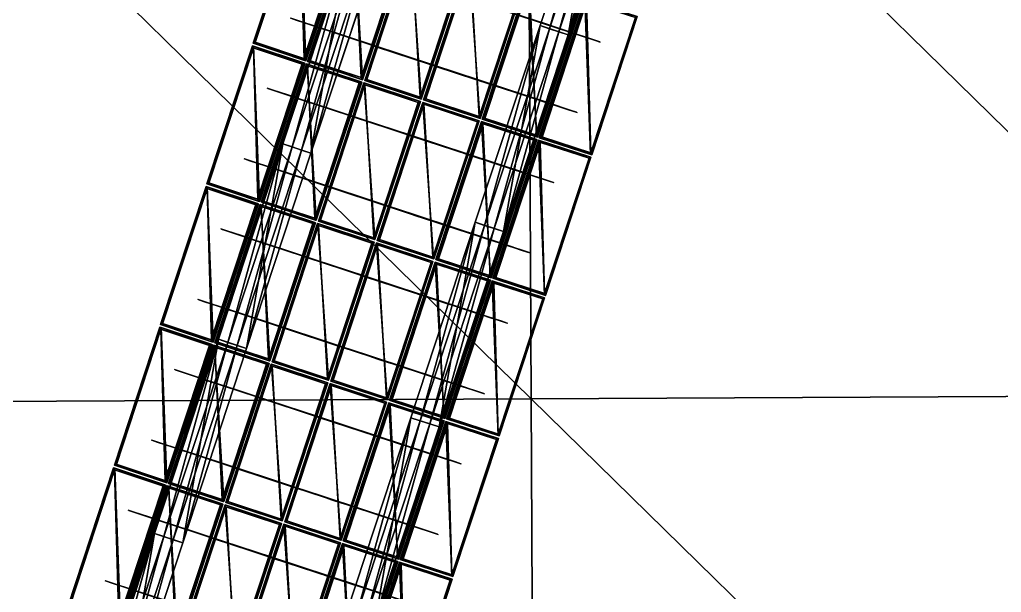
# Model space of a CAD drawing. Extents: x -372 to 678, y -263 to 741.
# Drawn here: x 316.58 to 333.11, y 362.62 to 372.27 of the extents above; entities that cross this region are included whole.
import ezdxf

# ---------------------------------------------------------------- set-up
doc = ezdxf.new("R2010")
doc.units = 0
doc.header["$LTSCALE"] = 0.0254
doc.layers.get('0').update_dxf_attribs({"linetype": 'CONTINUOUS'})
doc.layers.add('LOCATION_SNAPSHOT', color=144, linetype='CONTINUOUS')
doc.layers.add('LOCATION_TERRAIN', color=36, linetype='CONTINUOUS')

# ---------------------------------------------------------------- blocks, each defined once
blk = doc.blocks.new('LOCATION_SNAPSHOT_1')
at = {"color": 8}
mesh = blk.add_polyface(dxfattribs=at)
corners = [(-63.49, 214.773), (675.116, 740.668), (-66.007, 737.092), (677.638, 218.347)]
mesh.append_faces([[corners[k] for k in face] for face in [(0, 1, 2), (1, 0, 3)]], dxfattribs={"vtx0": -1, "color": 8})
blk = doc.blocks.new('LOCATION_TERRAIN_1')
at = {"color": 8}
mesh = blk.add_polyface(dxfattribs=at)
corners = [(325.196, 365.884, 6.572), (325.136, 378.32, 6.374), (312.575, 378.26, 5.415)]
mesh.append_faces([[corners[k] for k in face] for face in [(0, 1, 2)]], dxfattribs={"color": 8})
mesh = blk.add_polyface(dxfattribs=at)
corners = [(337.757, 365.945, 7.073), (337.698, 378.381, 7.091), (325.136, 378.32, 6.374)]
mesh.append_faces([[corners[k] for k in face] for face in [(0, 1, 2)]], dxfattribs={"color": 8})
mesh = blk.add_polyface(dxfattribs=at)
corners = [(337.757, 365.945, 7.073), (325.136, 378.32, 6.374), (325.196, 365.884, 6.572)]
mesh.append_faces([[corners[k] for k in face] for face in [(0, 1, 2)]], dxfattribs={"color": 8})
mesh = blk.add_polyface(dxfattribs=at)
corners = [(325.196, 365.884, 6.572), (312.575, 378.26, 5.415), (312.635, 365.823, 5.776)]
mesh.append_faces([[corners[k] for k in face] for face in [(0, 1, 2)]], dxfattribs={"color": 8})
mesh = blk.add_polyface(dxfattribs=at)
corners = [(325.256, 353.448, 6.771), (325.196, 365.884, 6.572), (312.635, 365.823, 5.776)]
mesh.append_faces([[corners[k] for k in face] for face in [(0, 1, 2)]], dxfattribs={"color": 8})
mesh = blk.add_polyface(dxfattribs=at)
corners = [(337.817, 353.508, 7.054), (337.757, 365.945, 7.073), (325.196, 365.884, 6.572)]
mesh.append_faces([[corners[k] for k in face] for face in [(0, 1, 2)]], dxfattribs={"color": 8})
mesh = blk.add_polyface(dxfattribs=at)
corners = [(337.817, 353.508, 7.054), (325.196, 365.884, 6.572), (325.256, 353.448, 6.771)]
mesh.append_faces([[corners[k] for k in face] for face in [(0, 1, 2)]], dxfattribs={"color": 8})
mesh = blk.add_polyface(dxfattribs=at)
corners = [(325.256, 353.448, 6.771), (312.635, 365.823, 5.776), (312.695, 353.387, 6.148)]
mesh.append_faces([[corners[k] for k in face] for face in [(0, 1, 2)]], dxfattribs={"color": 8})
blk = doc.blocks.new('GROUP_55')
at = {"color": 0}
for p, q in [((253.943, -1.555, 1.217), (250.457, -1.682, 1.183)), ((253.943, -1.555, 1.717), (250.457, -1.682, 1.683)), ((253.943, -1.555, 1.717), (250.457, -1.682, 1.683)), ((253.943, -1.555, 1.217), (250.457, -1.682, 1.183)), ((246.994, -1.809, 1.149), (243.55, -1.936, 1.115)), ((246.994, -1.809, 1.649), (243.55, -1.936, 1.615)), ((246.994, -1.809, 1.649), (243.55, -1.936, 1.615)), ((246.994, -1.809, 1.149), (243.55, -1.936, 1.115)), ((250.457, -1.682, 1.183), (246.994, -1.809, 1.149)), ((250.457, -1.682, 1.683), (246.994, -1.809, 1.649)), ((250.457, -1.682, 1.683), (246.994, -1.809, 1.649)), ((250.457, -1.682, 1.183), (246.994, -1.809, 1.149)), ((246.994, -1.809, 1.149), (247, -1.976, 1.149)), ((247.012, -2.309, 1.649), (246.994, -1.809, 1.649)), ((246.994, -1.809, 1.649), (246.994, -1.809, 1.149)), ((246.994, -1.809, 1.149), (247, -1.976, 1.149)), ((247.012, -2.309, 1.649), (246.994, -1.809, 1.649)), ((246.994, -1.809, 1.649), (246.994, -1.809, 1.149)), ((250.457, -1.682, 1.183), (250.464, -1.849, 1.183)), ((250.476, -2.182, 1.683), (250.457, -1.682, 1.683)), ((250.457, -1.682, 1.683), (250.457, -1.682, 1.183)), ((250.457, -1.682, 1.183), (250.464, -1.849, 1.183)), ((250.476, -2.182, 1.683), (250.457, -1.682, 1.683)), ((250.457, -1.682, 1.683), (250.457, -1.682, 1.183)), ((253.949, -1.722, 1.217), (250.464, -1.849, 1.183)), ((253.949, -1.722, 1.217), (250.464, -1.849, 1.183)), ((253.949, -1.722, 1.467), (250.464, -1.849, 1.433)), ((253.949, -1.722, 1.467), (250.464, -1.849, 1.433)), ((243.55, -1.936, 1.115), (240.123, -2.061, 1.08)), ((243.55, -1.936, 1.615), (240.123, -2.061, 1.58)), ((243.55, -1.936, 1.615), (240.123, -2.061, 1.58)), ((243.55, -1.936, 1.115), (240.123, -2.061, 1.08)), ((243.55, -1.936, 1.115), (243.556, -2.102, 1.115)), ((243.569, -2.435, 1.615), (243.55, -1.936, 1.615)), ((243.55, -1.936, 1.615), (243.55, -1.936, 1.115)), ((243.55, -1.936, 1.115), (243.556, -2.102, 1.115)), ((243.569, -2.435, 1.615), (243.55, -1.936, 1.615)), ((243.55, -1.936, 1.615), (243.55, -1.936, 1.115)), ((247, -1.976, 1.149), (243.556, -2.102, 1.115)), ((247, -1.976, 1.149), (243.556, -2.102, 1.115)), ((247, -1.976, 1.399), (243.556, -2.102, 1.365)), ((247, -1.976, 1.399), (243.556, -2.102, 1.365)), ((250.464, -1.849, 1.183), (247, -1.976, 1.149)), ((250.464, -1.849, 1.183), (247, -1.976, 1.149)), ((250.464, -1.849, 1.433), (247, -1.976, 1.399)), ((250.464, -1.849, 1.433), (247, -1.976, 1.399)), ((247, -1.976, 1.149), (247, -1.976, 1.399)), ((247, -1.976, 1.399), (247.006, -2.142, 1.399)), ((247, -1.976, 1.149), (247, -1.976, 1.399)), ((247, -1.976, 1.399), (247.006, -2.142, 1.399)), ((250.464, -1.849, 1.183), (250.464, -1.849, 1.433)), ((250.464, -1.849, 1.433), (250.47, -2.015, 1.433)), ((250.464, -1.849, 1.183), (250.464, -1.849, 1.433)), ((250.464, -1.849, 1.433), (250.47, -2.015, 1.433)), ((253.955, -1.888, 1.467), (250.47, -2.015, 1.433)), ((253.955, -1.888, 1.467), (250.47, -2.015, 1.433)), ((253.955, -1.888, 1.217), (250.47, -2.015, 1.183)), ((253.955, -1.888, 1.217), (250.47, -2.015, 1.183)), ((243.556, -2.102, 1.115), (240.129, -2.228, 1.08)), ((243.556, -2.102, 1.115), (240.129, -2.228, 1.08)), ((243.556, -2.102, 1.365), (240.129, -2.228, 1.33)), ((243.556, -2.102, 1.365), (240.129, -2.228, 1.33)), ((243.556, -2.102, 1.115), (243.556, -2.102, 1.365)), ((243.556, -2.102, 1.365), (243.562, -2.269, 1.365)), ((243.556, -2.102, 1.115), (243.556, -2.102, 1.365)), ((243.556, -2.102, 1.365), (243.562, -2.269, 1.365)), ((247.006, -2.142, 1.399), (243.562, -2.269, 1.365)), ((247.006, -2.142, 1.399), (243.562, -2.269, 1.365)), ((247.006, -2.142, 1.149), (243.562, -2.269, 1.115)), ((247.006, -2.142, 1.149), (243.562, -2.269, 1.115)), ((250.47, -2.015, 1.433), (247.006, -2.142, 1.399)), ((250.47, -2.015, 1.433), (247.006, -2.142, 1.399)), ((250.47, -2.015, 1.183), (247.006, -2.142, 1.149)), ((250.47, -2.015, 1.183), (247.006, -2.142, 1.149)), ((247.006, -2.142, 1.399), (247.006, -2.142, 1.149)), ((247.006, -2.142, 1.149), (247.012, -2.309, 1.149)), ((247.006, -2.142, 1.399), (247.006, -2.142, 1.149)), ((247.006, -2.142, 1.149), (247.012, -2.309, 1.149)), ((250.47, -2.015, 1.433), (250.47, -2.015, 1.183)), ((250.47, -2.015, 1.183), (250.476, -2.182, 1.183)), ((250.47, -2.015, 1.433), (250.47, -2.015, 1.183)), ((250.47, -2.015, 1.183), (250.476, -2.182, 1.183)), ((253.961, -2.055, 1.217), (250.476, -2.182, 1.183)), ((253.961, -2.055, 1.217), (250.476, -2.182, 1.183)), ((253.961, -2.055, 1.717), (250.476, -2.182, 1.683)), ((253.961, -2.055, 1.717), (250.476, -2.182, 1.683)), ((243.562, -2.269, 1.365), (240.135, -2.394, 1.33)), ((243.562, -2.269, 1.365), (240.135, -2.394, 1.33)), ((243.562, -2.269, 1.115), (240.135, -2.394, 1.08)), ((243.562, -2.269, 1.115), (240.135, -2.394, 1.08)), ((243.562, -2.269, 1.365), (243.562, -2.269, 1.115)), ((243.562, -2.269, 1.115), (243.569, -2.435, 1.115)), ((243.562, -2.269, 1.365), (243.562, -2.269, 1.115)), ((243.562, -2.269, 1.115), (243.569, -2.435, 1.115)), ((247.012, -2.309, 1.149), (243.569, -2.435, 1.115)), ((247.012, -2.309, 1.149), (243.569, -2.435, 1.115)), ((247.012, -2.309, 1.649), (243.569, -2.435, 1.615)), ((247.012, -2.309, 1.649), (243.569, -2.435, 1.615)), ((250.476, -2.182, 1.183), (247.012, -2.309, 1.149)), ((250.476, -2.182, 1.183), (247.012, -2.309, 1.149)), ((250.476, -2.182, 1.683), (247.012, -2.309, 1.649)), ((250.476, -2.182, 1.683), (247.012, -2.309, 1.649)), ((247.012, -2.309, 1.149), (247.012, -2.309, 1.649)), ((247.012, -2.309, 1.149), (247.012, -2.309, 1.649)), ((250.476, -2.182, 1.183), (250.476, -2.182, 1.683)), ((250.476, -2.182, 1.183), (250.476, -2.182, 1.683)), ((243.569, -2.435, 1.115), (240.141, -2.561, 1.08)), ((243.569, -2.435, 1.115), (240.141, -2.561, 1.08)), ((243.569, -2.435, 1.615), (240.141, -2.561, 1.58)), ((243.569, -2.435, 1.615), (240.141, -2.561, 1.58)), ((243.569, -2.435, 1.115), (243.569, -2.435, 1.615)), ((243.569, -2.435, 1.115), (243.569, -2.435, 1.615))]:
    blk.add_line(p, q, dxfattribs=at)
mesh = blk.add_polyface(dxfattribs=at)
corners = [(253.943, -1.555, 1.217), (250.464, -1.849, 1.183), (250.457, -1.682, 1.183), (253.949, -1.722, 1.217)]
mesh.append_faces([[corners[k] for k in face] for face in [(0, 1, 2), (1, 0, 3)]], dxfattribs={"vtx0": -1, "color": 0})
mesh = blk.add_polyface(dxfattribs=at)
corners = [(250.476, -2.182, 1.683), (253.943, -1.555, 1.717), (250.457, -1.682, 1.683), (253.961, -2.055, 1.717)]
mesh.append_faces([[corners[k] for k in face] for face in [(0, 1, 2), (1, 0, 3)]], dxfattribs={"vtx0": -1, "color": 0})
mesh = blk.add_polyface(dxfattribs=at)
corners = [(250.457, -1.682, 1.683), (253.943, -1.555, 1.217), (250.457, -1.682, 1.183), (253.943, -1.555, 1.717)]
mesh.append_faces([[corners[k] for k in face] for face in [(0, 1, 2), (1, 0, 3)]], dxfattribs={"vtx0": -1, "color": 0})
mesh = blk.add_polyface(dxfattribs=at)
corners = [(246.994, -1.809, 1.149), (243.556, -2.102, 1.115), (243.55, -1.936, 1.115), (247, -1.976, 1.149)]
mesh.append_faces([[corners[k] for k in face] for face in [(0, 1, 2), (1, 0, 3)]], dxfattribs={"vtx0": -1, "color": 0})
mesh = blk.add_polyface(dxfattribs=at)
corners = [(243.569, -2.435, 1.615), (246.994, -1.809, 1.649), (243.55, -1.936, 1.615), (247.012, -2.309, 1.649)]
mesh.append_faces([[corners[k] for k in face] for face in [(0, 1, 2), (1, 0, 3)]], dxfattribs={"vtx0": -1, "color": 0})
mesh = blk.add_polyface(dxfattribs=at)
corners = [(243.55, -1.936, 1.615), (246.994, -1.809, 1.149), (243.55, -1.936, 1.115), (246.994, -1.809, 1.649)]
mesh.append_faces([[corners[k] for k in face] for face in [(0, 1, 2), (1, 0, 3)]], dxfattribs={"vtx0": -1, "color": 0})
mesh = blk.add_polyface(dxfattribs=at)
corners = [(250.457, -1.682, 1.183), (247, -1.976, 1.149), (246.994, -1.809, 1.149), (250.464, -1.849, 1.183)]
mesh.append_faces([[corners[k] for k in face] for face in [(0, 1, 2), (1, 0, 3)]], dxfattribs={"vtx0": -1, "color": 0})
mesh = blk.add_polyface(dxfattribs=at)
corners = [(247.012, -2.309, 1.649), (250.457, -1.682, 1.683), (246.994, -1.809, 1.649), (250.476, -2.182, 1.683)]
mesh.append_faces([[corners[k] for k in face] for face in [(0, 1, 2), (1, 0, 3)]], dxfattribs={"vtx0": -1, "color": 0})
mesh = blk.add_polyface(dxfattribs=at)
corners = [(246.994, -1.809, 1.649), (250.457, -1.682, 1.183), (246.994, -1.809, 1.149), (250.457, -1.682, 1.683)]
mesh.append_faces([[corners[k] for k in face] for face in [(0, 1, 2), (1, 0, 3)]], dxfattribs={"vtx0": -1, "color": 0})
mesh = blk.add_polyface(dxfattribs=at)
corners = [(253.949, -1.722, 1.217), (250.464, -1.849, 1.433), (250.464, -1.849, 1.183), (253.949, -1.722, 1.467)]
mesh.append_faces([[corners[k] for k in face] for face in [(0, 1, 2), (1, 0, 3)]], dxfattribs={"vtx0": -1, "color": 0})
mesh = blk.add_polyface(dxfattribs=at)
corners = [(253.949, -1.722, 1.467), (250.47, -2.015, 1.433), (250.464, -1.849, 1.433), (253.955, -1.888, 1.467)]
mesh.append_faces([[corners[k] for k in face] for face in [(0, 1, 2), (1, 0, 3)]], dxfattribs={"vtx0": -1, "color": 0})
mesh = blk.add_polyface(dxfattribs=at)
corners = [(243.55, -1.936, 1.115), (240.129, -2.228, 1.08), (240.123, -2.061, 1.08), (243.556, -2.102, 1.115)]
mesh.append_faces([[corners[k] for k in face] for face in [(0, 1, 2), (1, 0, 3)]], dxfattribs={"vtx0": -1, "color": 0})
mesh = blk.add_polyface(dxfattribs=at)
corners = [(240.141, -2.561, 1.58), (243.55, -1.936, 1.615), (240.123, -2.061, 1.58), (243.569, -2.435, 1.615)]
mesh.append_faces([[corners[k] for k in face] for face in [(0, 1, 2), (1, 0, 3)]], dxfattribs={"vtx0": -1, "color": 0})
mesh = blk.add_polyface(dxfattribs=at)
corners = [(240.123, -2.061, 1.58), (243.55, -1.936, 1.115), (240.123, -2.061, 1.08), (243.55, -1.936, 1.615)]
mesh.append_faces([[corners[k] for k in face] for face in [(0, 1, 2), (1, 0, 3)]], dxfattribs={"vtx0": -1, "color": 0})
mesh = blk.add_polyface(dxfattribs=at)
corners = [(247, -1.976, 1.149), (243.556, -2.102, 1.365), (243.556, -2.102, 1.115), (247, -1.976, 1.399)]
mesh.append_faces([[corners[k] for k in face] for face in [(0, 1, 2), (1, 0, 3)]], dxfattribs={"vtx0": -1, "color": 0})
mesh = blk.add_polyface(dxfattribs=at)
corners = [(247, -1.976, 1.399), (243.562, -2.269, 1.365), (243.556, -2.102, 1.365), (247.006, -2.142, 1.399)]
mesh.append_faces([[corners[k] for k in face] for face in [(0, 1, 2), (1, 0, 3)]], dxfattribs={"vtx0": -1, "color": 0})
mesh = blk.add_polyface(dxfattribs=at)
corners = [(250.464, -1.849, 1.183), (247, -1.976, 1.399), (247, -1.976, 1.149), (250.464, -1.849, 1.433)]
mesh.append_faces([[corners[k] for k in face] for face in [(0, 1, 2), (1, 0, 3)]], dxfattribs={"vtx0": -1, "color": 0})
mesh = blk.add_polyface(dxfattribs=at)
corners = [(250.464, -1.849, 1.433), (247.006, -2.142, 1.399), (247, -1.976, 1.399), (250.47, -2.015, 1.433)]
mesh.append_faces([[corners[k] for k in face] for face in [(0, 1, 2), (1, 0, 3)]], dxfattribs={"vtx0": -1, "color": 0})
mesh = blk.add_polyface(dxfattribs=at)
corners = [(250.47, -2.015, 1.433), (253.955, -1.888, 1.217), (250.47, -2.015, 1.183), (253.955, -1.888, 1.467)]
mesh.append_faces([[corners[k] for k in face] for face in [(0, 1, 2), (1, 0, 3)]], dxfattribs={"vtx0": -1, "color": 0})
mesh = blk.add_polyface(dxfattribs=at)
corners = [(253.955, -1.888, 1.217), (250.476, -2.182, 1.183), (250.47, -2.015, 1.183), (253.961, -2.055, 1.217)]
mesh.append_faces([[corners[k] for k in face] for face in [(0, 1, 2), (1, 0, 3)]], dxfattribs={"vtx0": -1, "color": 0})
mesh = blk.add_polyface(dxfattribs=at)
corners = [(243.556, -2.102, 1.115), (240.129, -2.228, 1.33), (240.129, -2.228, 1.08), (243.556, -2.102, 1.365)]
mesh.append_faces([[corners[k] for k in face] for face in [(0, 1, 2), (1, 0, 3)]], dxfattribs={"vtx0": -1, "color": 0})
mesh = blk.add_polyface(dxfattribs=at)
corners = [(243.556, -2.102, 1.365), (240.135, -2.394, 1.33), (240.129, -2.228, 1.33), (243.562, -2.269, 1.365)]
mesh.append_faces([[corners[k] for k in face] for face in [(0, 1, 2), (1, 0, 3)]], dxfattribs={"vtx0": -1, "color": 0})
mesh = blk.add_polyface(dxfattribs=at)
corners = [(243.562, -2.269, 1.365), (247.006, -2.142, 1.149), (243.562, -2.269, 1.115), (247.006, -2.142, 1.399)]
mesh.append_faces([[corners[k] for k in face] for face in [(0, 1, 2), (1, 0, 3)]], dxfattribs={"vtx0": -1, "color": 0})
mesh = blk.add_polyface(dxfattribs=at)
corners = [(247.006, -2.142, 1.149), (243.569, -2.435, 1.115), (243.562, -2.269, 1.115), (247.012, -2.309, 1.149)]
mesh.append_faces([[corners[k] for k in face] for face in [(0, 1, 2), (1, 0, 3)]], dxfattribs={"vtx0": -1, "color": 0})
mesh = blk.add_polyface(dxfattribs=at)
corners = [(247.006, -2.142, 1.399), (250.47, -2.015, 1.183), (247.006, -2.142, 1.149), (250.47, -2.015, 1.433)]
mesh.append_faces([[corners[k] for k in face] for face in [(0, 1, 2), (1, 0, 3)]], dxfattribs={"vtx0": -1, "color": 0})
mesh = blk.add_polyface(dxfattribs=at)
corners = [(250.47, -2.015, 1.183), (247.012, -2.309, 1.149), (247.006, -2.142, 1.149), (250.476, -2.182, 1.183)]
mesh.append_faces([[corners[k] for k in face] for face in [(0, 1, 2), (1, 0, 3)]], dxfattribs={"vtx0": -1, "color": 0})
mesh = blk.add_polyface(dxfattribs=at)
corners = [(253.961, -2.055, 1.217), (250.476, -2.182, 1.683), (250.476, -2.182, 1.183), (253.961, -2.055, 1.717)]
mesh.append_faces([[corners[k] for k in face] for face in [(0, 1, 2), (1, 0, 3)]], dxfattribs={"vtx0": -1, "color": 0})
mesh = blk.add_polyface(dxfattribs=at)
corners = [(240.135, -2.394, 1.33), (243.562, -2.269, 1.115), (240.135, -2.394, 1.08), (243.562, -2.269, 1.365)]
mesh.append_faces([[corners[k] for k in face] for face in [(0, 1, 2), (1, 0, 3)]], dxfattribs={"vtx0": -1, "color": 0})
mesh = blk.add_polyface(dxfattribs=at)
corners = [(243.562, -2.269, 1.115), (240.141, -2.561, 1.08), (240.135, -2.394, 1.08), (243.569, -2.435, 1.115)]
mesh.append_faces([[corners[k] for k in face] for face in [(0, 1, 2), (1, 0, 3)]], dxfattribs={"vtx0": -1, "color": 0})
mesh = blk.add_polyface(dxfattribs=at)
corners = [(247.012, -2.309, 1.149), (243.569, -2.435, 1.615), (243.569, -2.435, 1.115), (247.012, -2.309, 1.649)]
mesh.append_faces([[corners[k] for k in face] for face in [(0, 1, 2), (1, 0, 3)]], dxfattribs={"vtx0": -1, "color": 0})
mesh = blk.add_polyface(dxfattribs=at)
corners = [(250.476, -2.182, 1.183), (247.012, -2.309, 1.649), (247.012, -2.309, 1.149), (250.476, -2.182, 1.683)]
mesh.append_faces([[corners[k] for k in face] for face in [(0, 1, 2), (1, 0, 3)]], dxfattribs={"vtx0": -1, "color": 0})
mesh = blk.add_polyface(dxfattribs=at)
corners = [(243.569, -2.435, 1.115), (240.141, -2.561, 1.58), (240.141, -2.561, 1.08), (243.569, -2.435, 1.615)]
mesh.append_faces([[corners[k] for k in face] for face in [(0, 1, 2), (1, 0, 3)]], dxfattribs={"vtx0": -1, "color": 0})
blk = doc.blocks.new('GROUP264_1')
at = {"color": 9}
blk.add_blockref('GROUP_55', (0, 0), dxfattribs=at)
blk = doc.blocks.new('GROUP263_1')
at = {"color": 0}
blk.add_blockref('GROUP264_1', (0, 0), dxfattribs=at)
blk = doc.blocks.new('GROUP_56')
at = {"color": 0}
for p, q in [((257.524, -1.429, 1.251), (254.012, -1.556, 1.217)), ((257.524, -1.429, 1.751), (254.012, -1.556, 1.717)), ((257.524, -1.429, 1.751), (254.012, -1.556, 1.717)), ((257.524, -1.429, 1.251), (254.012, -1.556, 1.217)), ((254.012, -1.556, 1.217), (250.526, -1.683, 1.183)), ((254.012, -1.556, 1.717), (250.526, -1.683, 1.683)), ((254.012, -1.556, 1.717), (250.526, -1.683, 1.683)), ((254.012, -1.556, 1.217), (250.526, -1.683, 1.183)), ((254.012, -1.556, 1.217), (254.018, -1.722, 1.217)), ((254.03, -2.056, 1.717), (254.012, -1.556, 1.717)), ((254.012, -1.556, 1.717), (254.012, -1.556, 1.217)), ((254.012, -1.556, 1.217), (254.018, -1.722, 1.217)), ((254.03, -2.056, 1.717), (254.012, -1.556, 1.717)), ((254.012, -1.556, 1.717), (254.012, -1.556, 1.217)), ((257.53, -1.596, 1.251), (254.018, -1.722, 1.217)), ((257.53, -1.596, 1.251), (254.018, -1.722, 1.217)), ((257.53, -1.596, 1.501), (254.018, -1.722, 1.467)), ((257.53, -1.596, 1.501), (254.018, -1.722, 1.467)), ((247.062, -1.81, 1.149), (243.617, -1.936, 1.115)), ((247.062, -1.81, 1.649), (243.617, -1.936, 1.615)), ((247.062, -1.81, 1.649), (243.617, -1.936, 1.615)), ((247.062, -1.81, 1.149), (243.617, -1.936, 1.115)), ((250.526, -1.683, 1.183), (247.062, -1.81, 1.149)), ((250.526, -1.683, 1.683), (247.062, -1.81, 1.649)), ((250.526, -1.683, 1.683), (247.062, -1.81, 1.649)), ((250.526, -1.683, 1.183), (247.062, -1.81, 1.149)), ((247.062, -1.81, 1.149), (247.068, -1.976, 1.149)), ((247.08, -2.309, 1.649), (247.062, -1.81, 1.649)), ((247.062, -1.81, 1.649), (247.062, -1.81, 1.149)), ((247.062, -1.81, 1.149), (247.068, -1.976, 1.149)), ((247.08, -2.309, 1.649), (247.062, -1.81, 1.649)), ((247.062, -1.81, 1.649), (247.062, -1.81, 1.149)), ((250.526, -1.683, 1.183), (250.532, -1.849, 1.183)), ((250.544, -2.183, 1.683), (250.526, -1.683, 1.683)), ((250.526, -1.683, 1.683), (250.526, -1.683, 1.183)), ((250.526, -1.683, 1.183), (250.532, -1.849, 1.183)), ((250.544, -2.183, 1.683), (250.526, -1.683, 1.683)), ((250.526, -1.683, 1.683), (250.526, -1.683, 1.183)), ((254.018, -1.722, 1.217), (250.532, -1.849, 1.183)), ((254.018, -1.722, 1.217), (250.532, -1.849, 1.183)), ((254.018, -1.722, 1.467), (250.532, -1.849, 1.433)), ((254.018, -1.722, 1.467), (250.532, -1.849, 1.433)), ((254.018, -1.722, 1.217), (254.018, -1.722, 1.467)), ((254.018, -1.722, 1.467), (254.024, -1.889, 1.467)), ((254.018, -1.722, 1.217), (254.018, -1.722, 1.467)), ((254.018, -1.722, 1.467), (254.024, -1.889, 1.467)), ((257.536, -1.762, 1.501), (254.024, -1.889, 1.467)), ((257.536, -1.762, 1.501), (254.024, -1.889, 1.467)), ((257.536, -1.762, 1.251), (254.024, -1.889, 1.217)), ((257.536, -1.762, 1.251), (254.024, -1.889, 1.217)), ((247.068, -1.976, 1.149), (243.623, -2.103, 1.115)), ((247.068, -1.976, 1.149), (243.623, -2.103, 1.115)), ((247.068, -1.976, 1.399), (243.623, -2.103, 1.365)), ((247.068, -1.976, 1.399), (243.623, -2.103, 1.365)), ((250.532, -1.849, 1.183), (247.068, -1.976, 1.149)), ((250.532, -1.849, 1.183), (247.068, -1.976, 1.149)), ((250.532, -1.849, 1.433), (247.068, -1.976, 1.399)), ((250.532, -1.849, 1.433), (247.068, -1.976, 1.399)), ((247.068, -1.976, 1.149), (247.068, -1.976, 1.399)), ((247.068, -1.976, 1.399), (247.074, -2.143, 1.399)), ((247.068, -1.976, 1.149), (247.068, -1.976, 1.399)), ((247.068, -1.976, 1.399), (247.074, -2.143, 1.399)), ((250.532, -1.849, 1.183), (250.532, -1.849, 1.433)), ((250.532, -1.849, 1.433), (250.538, -2.016, 1.433)), ((250.532, -1.849, 1.183), (250.532, -1.849, 1.433)), ((250.532, -1.849, 1.433), (250.538, -2.016, 1.433)), ((254.024, -1.889, 1.467), (250.538, -2.016, 1.433)), ((254.024, -1.889, 1.467), (250.538, -2.016, 1.433)), ((254.024, -1.889, 1.217), (250.538, -2.016, 1.183)), ((254.024, -1.889, 1.217), (250.538, -2.016, 1.183)), ((254.024, -1.889, 1.467), (254.024, -1.889, 1.217)), ((254.024, -1.889, 1.217), (254.03, -2.056, 1.217)), ((254.024, -1.889, 1.467), (254.024, -1.889, 1.217)), ((254.024, -1.889, 1.217), (254.03, -2.056, 1.217)), ((257.542, -1.929, 1.251), (254.03, -2.056, 1.217)), ((257.542, -1.929, 1.251), (254.03, -2.056, 1.217)), ((257.542, -1.929, 1.751), (254.03, -2.056, 1.717)), ((257.542, -1.929, 1.751), (254.03, -2.056, 1.717)), ((247.074, -2.143, 1.399), (243.629, -2.269, 1.365)), ((247.074, -2.143, 1.399), (243.629, -2.269, 1.365)), ((247.074, -2.143, 1.149), (243.629, -2.269, 1.115)), ((247.074, -2.143, 1.149), (243.629, -2.269, 1.115)), ((250.538, -2.016, 1.433), (247.074, -2.143, 1.399)), ((250.538, -2.016, 1.433), (247.074, -2.143, 1.399)), ((250.538, -2.016, 1.183), (247.074, -2.143, 1.149)), ((250.538, -2.016, 1.183), (247.074, -2.143, 1.149)), ((247.074, -2.143, 1.399), (247.074, -2.143, 1.149)), ((247.074, -2.143, 1.149), (247.08, -2.309, 1.149)), ((247.074, -2.143, 1.399), (247.074, -2.143, 1.149)), ((247.074, -2.143, 1.149), (247.08, -2.309, 1.149)), ((250.538, -2.016, 1.433), (250.538, -2.016, 1.183)), ((250.538, -2.016, 1.183), (250.544, -2.183, 1.183)), ((250.538, -2.016, 1.433), (250.538, -2.016, 1.183)), ((250.538, -2.016, 1.183), (250.544, -2.183, 1.183)), ((254.03, -2.056, 1.217), (250.544, -2.183, 1.183)), ((254.03, -2.056, 1.217), (250.544, -2.183, 1.183)), ((254.03, -2.056, 1.717), (250.544, -2.183, 1.683)), ((254.03, -2.056, 1.717), (250.544, -2.183, 1.683)), ((254.03, -2.056, 1.217), (254.03, -2.056, 1.717)), ((254.03, -2.056, 1.217), (254.03, -2.056, 1.717)), ((247.08, -2.309, 1.149), (243.635, -2.436, 1.115)), ((247.08, -2.309, 1.149), (243.635, -2.436, 1.115)), ((247.08, -2.309, 1.649), (243.635, -2.436, 1.615)), ((247.08, -2.309, 1.649), (243.635, -2.436, 1.615)), ((250.544, -2.183, 1.183), (247.08, -2.309, 1.149)), ((250.544, -2.183, 1.183), (247.08, -2.309, 1.149)), ((250.544, -2.183, 1.683), (247.08, -2.309, 1.649)), ((250.544, -2.183, 1.683), (247.08, -2.309, 1.649)), ((247.08, -2.309, 1.149), (247.08, -2.309, 1.649)), ((247.08, -2.309, 1.149), (247.08, -2.309, 1.649)), ((250.544, -2.183, 1.183), (250.544, -2.183, 1.683)), ((250.544, -2.183, 1.183), (250.544, -2.183, 1.683))]:
    blk.add_line(p, q, dxfattribs=at)
mesh = blk.add_polyface(dxfattribs=at)
corners = [(257.524, -1.429, 1.251), (254.018, -1.722, 1.217), (254.012, -1.556, 1.217), (257.53, -1.596, 1.251)]
mesh.append_faces([[corners[k] for k in face] for face in [(0, 1, 2), (1, 0, 3)]], dxfattribs={"vtx0": -1, "color": 0})
mesh = blk.add_polyface(dxfattribs=at)
corners = [(254.03, -2.056, 1.717), (257.524, -1.429, 1.751), (254.012, -1.556, 1.717), (257.542, -1.929, 1.751)]
mesh.append_faces([[corners[k] for k in face] for face in [(0, 1, 2), (1, 0, 3)]], dxfattribs={"vtx0": -1, "color": 0})
mesh = blk.add_polyface(dxfattribs=at)
corners = [(254.012, -1.556, 1.717), (257.524, -1.429, 1.251), (254.012, -1.556, 1.217), (257.524, -1.429, 1.751)]
mesh.append_faces([[corners[k] for k in face] for face in [(0, 1, 2), (1, 0, 3)]], dxfattribs={"vtx0": -1, "color": 0})
mesh = blk.add_polyface(dxfattribs=at)
corners = [(254.012, -1.556, 1.217), (250.532, -1.849, 1.183), (250.526, -1.683, 1.183), (254.018, -1.722, 1.217)]
mesh.append_faces([[corners[k] for k in face] for face in [(0, 1, 2), (1, 0, 3)]], dxfattribs={"vtx0": -1, "color": 0})
mesh = blk.add_polyface(dxfattribs=at)
corners = [(250.544, -2.183, 1.683), (254.012, -1.556, 1.717), (250.526, -1.683, 1.683), (254.03, -2.056, 1.717)]
mesh.append_faces([[corners[k] for k in face] for face in [(0, 1, 2), (1, 0, 3)]], dxfattribs={"vtx0": -1, "color": 0})
mesh = blk.add_polyface(dxfattribs=at)
corners = [(250.526, -1.683, 1.683), (254.012, -1.556, 1.217), (250.526, -1.683, 1.183), (254.012, -1.556, 1.717)]
mesh.append_faces([[corners[k] for k in face] for face in [(0, 1, 2), (1, 0, 3)]], dxfattribs={"vtx0": -1, "color": 0})
mesh = blk.add_polyface(dxfattribs=at)
corners = [(257.53, -1.596, 1.251), (254.018, -1.722, 1.467), (254.018, -1.722, 1.217), (257.53, -1.596, 1.501)]
mesh.append_faces([[corners[k] for k in face] for face in [(0, 1, 2), (1, 0, 3)]], dxfattribs={"vtx0": -1, "color": 0})
mesh = blk.add_polyface(dxfattribs=at)
corners = [(257.53, -1.596, 1.501), (254.024, -1.889, 1.467), (254.018, -1.722, 1.467), (257.536, -1.762, 1.501)]
mesh.append_faces([[corners[k] for k in face] for face in [(0, 1, 2), (1, 0, 3)]], dxfattribs={"vtx0": -1, "color": 0})
mesh = blk.add_polyface(dxfattribs=at)
corners = [(247.062, -1.81, 1.149), (243.623, -2.103, 1.115), (243.617, -1.936, 1.115), (247.068, -1.976, 1.149)]
mesh.append_faces([[corners[k] for k in face] for face in [(0, 1, 2), (1, 0, 3)]], dxfattribs={"vtx0": -1, "color": 0})
mesh = blk.add_polyface(dxfattribs=at)
corners = [(243.635, -2.436, 1.615), (247.062, -1.81, 1.649), (243.617, -1.936, 1.615), (247.08, -2.309, 1.649)]
mesh.append_faces([[corners[k] for k in face] for face in [(0, 1, 2), (1, 0, 3)]], dxfattribs={"vtx0": -1, "color": 0})
mesh = blk.add_polyface(dxfattribs=at)
corners = [(243.617, -1.936, 1.615), (247.062, -1.81, 1.149), (243.617, -1.936, 1.115), (247.062, -1.81, 1.649)]
mesh.append_faces([[corners[k] for k in face] for face in [(0, 1, 2), (1, 0, 3)]], dxfattribs={"vtx0": -1, "color": 0})
mesh = blk.add_polyface(dxfattribs=at)
corners = [(250.526, -1.683, 1.183), (247.068, -1.976, 1.149), (247.062, -1.81, 1.149), (250.532, -1.849, 1.183)]
mesh.append_faces([[corners[k] for k in face] for face in [(0, 1, 2), (1, 0, 3)]], dxfattribs={"vtx0": -1, "color": 0})
mesh = blk.add_polyface(dxfattribs=at)
corners = [(247.08, -2.309, 1.649), (250.526, -1.683, 1.683), (247.062, -1.81, 1.649), (250.544, -2.183, 1.683)]
mesh.append_faces([[corners[k] for k in face] for face in [(0, 1, 2), (1, 0, 3)]], dxfattribs={"vtx0": -1, "color": 0})
mesh = blk.add_polyface(dxfattribs=at)
corners = [(247.062, -1.81, 1.649), (250.526, -1.683, 1.183), (247.062, -1.81, 1.149), (250.526, -1.683, 1.683)]
mesh.append_faces([[corners[k] for k in face] for face in [(0, 1, 2), (1, 0, 3)]], dxfattribs={"vtx0": -1, "color": 0})
mesh = blk.add_polyface(dxfattribs=at)
corners = [(254.018, -1.722, 1.217), (250.532, -1.849, 1.433), (250.532, -1.849, 1.183), (254.018, -1.722, 1.467)]
mesh.append_faces([[corners[k] for k in face] for face in [(0, 1, 2), (1, 0, 3)]], dxfattribs={"vtx0": -1, "color": 0})
mesh = blk.add_polyface(dxfattribs=at)
corners = [(254.018, -1.722, 1.467), (250.538, -2.016, 1.433), (250.532, -1.849, 1.433), (254.024, -1.889, 1.467)]
mesh.append_faces([[corners[k] for k in face] for face in [(0, 1, 2), (1, 0, 3)]], dxfattribs={"vtx0": -1, "color": 0})
mesh = blk.add_polyface(dxfattribs=at)
corners = [(254.024, -1.889, 1.467), (257.536, -1.762, 1.251), (254.024, -1.889, 1.217), (257.536, -1.762, 1.501)]
mesh.append_faces([[corners[k] for k in face] for face in [(0, 1, 2), (1, 0, 3)]], dxfattribs={"vtx0": -1, "color": 0})
mesh = blk.add_polyface(dxfattribs=at)
corners = [(257.536, -1.762, 1.251), (254.03, -2.056, 1.217), (254.024, -1.889, 1.217), (257.542, -1.929, 1.251)]
mesh.append_faces([[corners[k] for k in face] for face in [(0, 1, 2), (1, 0, 3)]], dxfattribs={"vtx0": -1, "color": 0})
mesh = blk.add_polyface(dxfattribs=at)
corners = [(247.068, -1.976, 1.149), (243.623, -2.103, 1.365), (243.623, -2.103, 1.115), (247.068, -1.976, 1.399)]
mesh.append_faces([[corners[k] for k in face] for face in [(0, 1, 2), (1, 0, 3)]], dxfattribs={"vtx0": -1, "color": 0})
mesh = blk.add_polyface(dxfattribs=at)
corners = [(247.068, -1.976, 1.399), (243.629, -2.269, 1.365), (243.623, -2.103, 1.365), (247.074, -2.143, 1.399)]
mesh.append_faces([[corners[k] for k in face] for face in [(0, 1, 2), (1, 0, 3)]], dxfattribs={"vtx0": -1, "color": 0})
mesh = blk.add_polyface(dxfattribs=at)
corners = [(250.532, -1.849, 1.183), (247.068, -1.976, 1.399), (247.068, -1.976, 1.149), (250.532, -1.849, 1.433)]
mesh.append_faces([[corners[k] for k in face] for face in [(0, 1, 2), (1, 0, 3)]], dxfattribs={"vtx0": -1, "color": 0})
mesh = blk.add_polyface(dxfattribs=at)
corners = [(250.532, -1.849, 1.433), (247.074, -2.143, 1.399), (247.068, -1.976, 1.399), (250.538, -2.016, 1.433)]
mesh.append_faces([[corners[k] for k in face] for face in [(0, 1, 2), (1, 0, 3)]], dxfattribs={"vtx0": -1, "color": 0})
mesh = blk.add_polyface(dxfattribs=at)
corners = [(250.538, -2.016, 1.433), (254.024, -1.889, 1.217), (250.538, -2.016, 1.183), (254.024, -1.889, 1.467)]
mesh.append_faces([[corners[k] for k in face] for face in [(0, 1, 2), (1, 0, 3)]], dxfattribs={"vtx0": -1, "color": 0})
mesh = blk.add_polyface(dxfattribs=at)
corners = [(254.024, -1.889, 1.217), (250.544, -2.183, 1.183), (250.538, -2.016, 1.183), (254.03, -2.056, 1.217)]
mesh.append_faces([[corners[k] for k in face] for face in [(0, 1, 2), (1, 0, 3)]], dxfattribs={"vtx0": -1, "color": 0})
mesh = blk.add_polyface(dxfattribs=at)
corners = [(257.542, -1.929, 1.251), (254.03, -2.056, 1.717), (254.03, -2.056, 1.217), (257.542, -1.929, 1.751)]
mesh.append_faces([[corners[k] for k in face] for face in [(0, 1, 2), (1, 0, 3)]], dxfattribs={"vtx0": -1, "color": 0})
mesh = blk.add_polyface(dxfattribs=at)
corners = [(243.629, -2.269, 1.365), (247.074, -2.143, 1.149), (243.629, -2.269, 1.115), (247.074, -2.143, 1.399)]
mesh.append_faces([[corners[k] for k in face] for face in [(0, 1, 2), (1, 0, 3)]], dxfattribs={"vtx0": -1, "color": 0})
mesh = blk.add_polyface(dxfattribs=at)
corners = [(247.074, -2.143, 1.149), (243.635, -2.436, 1.115), (243.629, -2.269, 1.115), (247.08, -2.309, 1.149)]
mesh.append_faces([[corners[k] for k in face] for face in [(0, 1, 2), (1, 0, 3)]], dxfattribs={"vtx0": -1, "color": 0})
mesh = blk.add_polyface(dxfattribs=at)
corners = [(247.074, -2.143, 1.399), (250.538, -2.016, 1.183), (247.074, -2.143, 1.149), (250.538, -2.016, 1.433)]
mesh.append_faces([[corners[k] for k in face] for face in [(0, 1, 2), (1, 0, 3)]], dxfattribs={"vtx0": -1, "color": 0})
mesh = blk.add_polyface(dxfattribs=at)
corners = [(250.538, -2.016, 1.183), (247.08, -2.309, 1.149), (247.074, -2.143, 1.149), (250.544, -2.183, 1.183)]
mesh.append_faces([[corners[k] for k in face] for face in [(0, 1, 2), (1, 0, 3)]], dxfattribs={"vtx0": -1, "color": 0})
mesh = blk.add_polyface(dxfattribs=at)
corners = [(254.03, -2.056, 1.217), (250.544, -2.183, 1.683), (250.544, -2.183, 1.183), (254.03, -2.056, 1.717)]
mesh.append_faces([[corners[k] for k in face] for face in [(0, 1, 2), (1, 0, 3)]], dxfattribs={"vtx0": -1, "color": 0})
mesh = blk.add_polyface(dxfattribs=at)
corners = [(247.08, -2.309, 1.149), (243.635, -2.436, 1.615), (243.635, -2.436, 1.115), (247.08, -2.309, 1.649)]
mesh.append_faces([[corners[k] for k in face] for face in [(0, 1, 2), (1, 0, 3)]], dxfattribs={"vtx0": -1, "color": 0})
mesh = blk.add_polyface(dxfattribs=at)
corners = [(250.544, -2.183, 1.183), (247.08, -2.309, 1.649), (247.08, -2.309, 1.149), (250.544, -2.183, 1.683)]
mesh.append_faces([[corners[k] for k in face] for face in [(0, 1, 2), (1, 0, 3)]], dxfattribs={"vtx0": -1, "color": 0})
blk = doc.blocks.new('GROUP265_1')
at = {"color": 9}
blk.add_blockref('GROUP_56', (0, 0), dxfattribs=at)
blk = doc.blocks.new('GROUP264_2')
at = {"color": 0}
blk.add_blockref('GROUP265_1', (0, 0), dxfattribs=at)
blk = doc.blocks.new('SOLAR_PANEL_1')
at = {"color": 0}
for p, q in [((0, 0.025), (0, 2.475)), ((0, 2.475), (1, 2.475)), ((0, 2.475), (1, 2.475)), ((0, 2.475), (0, 2.475, 0.05)), ((0, 2.475, 0.05), (1, 2.475, 0.05)), ((0, 0.025), (0, 2.475)), ((0, 0.025, 0.05), (0, 2.475, 0.05)), ((0, 2.475), (0, 2.475, 0.05)), ((0, 2.475, 0.05), (1, 2.475, 0.05)), ((0, 0.025, 0.05), (0, 2.475, 0.05)), ((0.975, 2.45, 0.05), (0.025, 2.45, 0.05)), ((0.025, 2.45, 0.05), (0.025, 0.05, 0.05)), ((0.975, 2.45, 0.05), (0.025, 2.45, 0.05)), ((0.025, 2.45, 0.05), (0.025, 2.45, 0.04)), ((0.975, 2.45, 0.04), (0.025, 2.45, 0.04)), ((0.025, 2.45, 0.05), (0.025, 0.05, 0.05)), ((0.025, 2.45, 0.04), (0.025, 0.05, 0.04)), ((0.025, 2.45, 0.05), (0.025, 2.45, 0.04)), ((0.025, 2.45, 0.04), (0.025, 0.05, 0.04)), ((0.975, 2.45, 0.04), (0.025, 2.45, 0.04)), ((0.975, 0.05, 0.05), (0.975, 2.45, 0.05)), ((0.975, 2.45, 0.05), (0.975, 2.45, 0.04)), ((0.975, 0.05, 0.05), (0.975, 2.45, 0.05)), ((0.975, 2.45, 0.05), (0.975, 2.45, 0.04)), ((0.975, 0.05, 0.04), (0.975, 2.45, 0.04)), ((0.975, 0.05, 0.04), (0.975, 2.45, 0.04)), ((1, 2.475), (1, 0.025)), ((1, 2.475), (1, 0.025)), ((1, 2.475), (1, 2.475, 0.05)), ((1, 2.475, 0.05), (1, 0.025, 0.05)), ((1, 2.475), (1, 2.475, 0.05)), ((1, 2.475, 0.05), (1, 0.025, 0.05)), ((1, 0.025), (0, 0.025)), ((0, 0.025), (0, 0.025, 0.05)), ((1, 0.025), (0, 0.025)), ((1, 0.025, 0.05), (0, 0.025, 0.05)), ((0, 0.025), (0, 0.025, 0.05)), ((1, 0.025, 0.05), (0, 0.025, 0.05)), ((0.025, 0.05, 0.05), (0.975, 0.05, 0.05)), ((0.025, 0.05, 0.05), (0.025, 0.05, 0.04)), ((0.025, 0.05, 0.05), (0.975, 0.05, 0.05)), ((0.025, 0.05, 0.04), (0.975, 0.05, 0.04)), ((0.025, 0.05, 0.05), (0.025, 0.05, 0.04)), ((0.025, 0.05, 0.04), (0.975, 0.05, 0.04)), ((0.975, 0.05, 0.05), (0.975, 0.05, 0.04)), ((0.975, 0.05, 0.05), (0.975, 0.05, 0.04)), ((1, 0.025), (1, 0.025, 0.05)), ((1, 0.025), (1, 0.025, 0.05))]:
    blk.add_line(p, q, dxfattribs=at)
mesh = blk.add_polyface(dxfattribs=at)
corners = [(0, 2.475), (1, 0.025), (0, 0.025), (1, 2.475)]
mesh.append_faces([[corners[k] for k in face] for face in [(0, 1, 2), (1, 0, 3)]], dxfattribs={"vtx0": -1, "color": 0})
mesh = blk.add_polyface(dxfattribs=at)
corners = [(0, 2.475, 0.05), (1, 2.475), (0, 2.475), (1, 2.475, 0.05)]
mesh.append_faces([[corners[k] for k in face] for face in [(0, 1, 2), (1, 0, 3)]], dxfattribs={"vtx0": -1, "color": 0})
mesh = blk.add_polyface(dxfattribs=at)
corners = [(0, 2.475, 0.05), (0, 0.025), (0, 0.025, 0.05), (0, 2.475)]
mesh.append_faces([[corners[k] for k in face] for face in [(0, 1, 2), (1, 0, 3)]], dxfattribs={"vtx0": -1, "color": 0})
mesh = blk.add_polyface(dxfattribs=at)
corners = [(0, 0.025, 0.05), (0.025, 0.05, 0.05), (0, 2.475, 0.05), (1, 0.025, 0.05), (0.975, 0.05, 0.05), (0.975, 2.45, 0.05), (0.025, 2.45, 0.05), (1, 2.475, 0.05)]
mesh.append_faces([[corners[k] for k in face] for face in [(0, 1, 2), (1, 3, 4), (4, 3, 5), (2, 6, 7), (6, 2, 1), (7, 5, 3)]], dxfattribs={"vtx0": -1, "vtx1": -1, "color": 0})
mesh.append_faces([[corners[k] for k in face] for face in [(1, 0, 3), (7, 6, 5)]], dxfattribs={"vtx0": -1, "vtx2": -1, "color": 0})
mesh = blk.add_polyface(dxfattribs=at)
corners = [(0.975, 2.45, 0.05), (0.025, 2.45, 0.04), (0.975, 2.45, 0.04), (0.025, 2.45, 0.05)]
mesh.append_faces([[corners[k] for k in face] for face in [(0, 1, 2), (1, 0, 3)]], dxfattribs={"vtx0": -1, "color": 0})
mesh = blk.add_polyface(dxfattribs=at)
corners = [(0.025, 2.45, 0.04), (0.025, 0.05, 0.05), (0.025, 0.05, 0.04), (0.025, 2.45, 0.05)]
mesh.append_faces([[corners[k] for k in face] for face in [(0, 1, 2), (1, 0, 3)]], dxfattribs={"vtx0": -1, "color": 0})
at = {"color": 153}
mesh = blk.add_polyface(dxfattribs=at)
corners = [(0.975, 0.05, 0.04), (0.025, 2.45, 0.04), (0.025, 0.05, 0.04), (0.975, 2.45, 0.04)]
mesh.append_faces([[corners[k] for k in face] for face in [(0, 1, 2), (1, 0, 3)]], dxfattribs={"vtx0": -1, "color": 153})
at = {"color": 0}
mesh = blk.add_polyface(dxfattribs=at)
corners = [(0.975, 2.45, 0.05), (0.975, 0.05, 0.04), (0.975, 0.05, 0.05), (0.975, 2.45, 0.04)]
mesh.append_faces([[corners[k] for k in face] for face in [(0, 1, 2), (1, 0, 3)]], dxfattribs={"vtx0": -1, "color": 0})
mesh = blk.add_polyface(dxfattribs=at)
corners = [(1, 2.475), (1, 0.025, 0.05), (1, 0.025), (1, 2.475, 0.05)]
mesh.append_faces([[corners[k] for k in face] for face in [(0, 1, 2), (1, 0, 3)]], dxfattribs={"vtx0": -1, "color": 0})
mesh = blk.add_polyface(dxfattribs=at)
corners = [(1, 0.025), (0, 0.025, 0.05), (0, 0.025), (1, 0.025, 0.05)]
mesh.append_faces([[corners[k] for k in face] for face in [(0, 1, 2), (1, 0, 3)]], dxfattribs={"vtx0": -1, "color": 0})
mesh = blk.add_polyface(dxfattribs=at)
corners = [(0.025, 0.05, 0.04), (0.975, 0.05, 0.05), (0.975, 0.05, 0.04), (0.025, 0.05, 0.05)]
mesh.append_faces([[corners[k] for k in face] for face in [(0, 1, 2), (1, 0, 3)]], dxfattribs={"vtx0": -1, "color": 0})
blk = doc.blocks.new('SOLAR_PANEL_STRUCTURE')
at = {"color": 0}
for p, q in [((5.014, 0, -0.009), (2.98, 0, -0.009)), ((2.98, 0, 0.031), (3.456, 0, 0.031)), ((3.456, 0, 0.031), (2.98, 0, 0.716)), ((3.021, 0, 0.728), (3.496, 0, 0.045)), ((3.496, 0, 0.045), (3.971, 0, 0.647)), ((4.009, 0, 0.631), (3.536, 0, 0.031)), ((3.536, 0, 0.031), (4.457, 0, 0.031)), ((4.457, 0, 0.031), (4.009, 0, 0.631)), ((4.059, 0, 0.63), (4.501, 0, 0.039)), ((4.501, 0, 0.039), (4.964, 0, 0.396)), ((4.555, 0, 0.031), (4.989, 0, 0.031)), ((4.989, 0, 0.365), (4.555, 0, 0.031)), ((4.989, 0, 0.031), (4.989, 0, 0.365)), ((5.417, 0, 0.2), (5.014, 0, -0.009)), ((5.029, 0, 0.374), (5.029, 0, 0.044)), ((5.029, 0, 0.044), (5.37, 0, 0.221)), ((5.496, 0, 0.165), (5.513, 0, 0.201))]:
    blk.add_line(p, q, dxfattribs=at)
at = {"color": 0, "extrusion": (4.81162e-16, 1, -7.04887e-16)}
blk.add_arc((-2.98, -5.374), 6.145, 90, 114.4293, dxfattribs=at)
at = {"color": 0}
mesh = blk.add_polyface(dxfattribs=at)
corners = [(4.457, 0, 0.031), (4.555, 0, 0.031), (3.536, 0, 0.031), (4.501, 0, 0.039), (4.989, 0, 0.365), (4.964, 0, 0.396), (5.029, 0, 0.374), (4.009, 0, 0.631), (4.059, 0, 0.63), (3.496, 0, 0.045), (3.971, 0, 0.647), (3.456, 0, 0.031), (2.98, 0, 0.716), (3.021, 0, 0.728), (2.98, 0, 0.771), (5.014, 0, -0.009), (5.029, 0, 0.044), (5.417, 0, 0.2), (4.989, 0, 0.031), (2.98, 0, -0.009), (5.37, 0, 0.221), (5.513, 0, 0.201), (5.016, 0, 0.424), (4.013, 0, 0.684), (5.496, 0, 0.165), (2.98, 0, 0.031)]
mesh.append_faces([[corners[k] for k in face] for face in [(0, 1, 2), (1, 3, 4), (7, 3, 0), (3, 7, 8), (9, 12, 13), (15, 16, 17), (18, 2, 1), (21, 20, 22), (22, 8, 23), (23, 13, 14), (4, 16, 18), (16, 4, 6)]], dxfattribs={"vtx0": -1, "vtx1": -1, "color": 0})
mesh.append_faces([[corners[k] for k in face] for face in [(1, 0, 3), (4, 5, 6), (11, 9, 2), (16, 15, 18), (18, 19, 11), (18, 11, 2), (17, 20, 21), (22, 6, 5), (23, 8, 7), (23, 7, 10)]], dxfattribs={"vtx0": -1, "vtx1": -1, "vtx2": -1, "color": 0})
mesh.append_faces([[corners[k] for k in face] for face in [(4, 3, 5), (9, 7, 2), (7, 9, 10), (9, 11, 12), (13, 12, 14), (18, 15, 19), (17, 16, 20), (22, 20, 6), (22, 5, 8), (23, 10, 13)]], dxfattribs={"vtx0": -1, "vtx2": -1, "color": 0})
mesh.append_faces([[corners[k] for k in face] for face in [(25, 11, 19)]], dxfattribs={"vtx1": -1, "color": 0})
mesh.append_faces([[corners[k] for k in face] for face in [(21, 24, 17)]], dxfattribs={"vtx2": -1, "color": 0})
blk = doc.blocks.new('GROUP0_4')
at = {"color": 0, "extrusion": (-0.411361, -5.15876e-17, 0.911472), "rotation": 90.00000000000011}
blk.add_blockref('SOLAR_PANEL_1', (1.25, -4.205, 2.182), dxfattribs=at)
at = {"color": 0, "extrusion": (-0.251634, -1.95439e-17, 0.967823), "rotation": 90.00000000000001}
blk.add_blockref('SOLAR_PANEL_1', (1.25, -3.484, 1.613), dxfattribs=at)
at = {"color": 0, "extrusion": (-0.084688, 3.20437e-17, 0.996408), "rotation": 90.00000000000004}
blk.add_blockref('SOLAR_PANEL_1', (1.25, -2.678, 1.175), dxfattribs=at)
at = {"color": 0, "extrusion": (0.084688, -2.46519e-32, 0.996408), "rotation": 270.0000000000001}
blk.add_blockref('SOLAR_PANEL_1', (-1.25, 1.809, 0.878), dxfattribs=at)
at = {"color": 0, "extrusion": (0.251634, -1.95439e-17, 0.967823), "rotation": 270}
blk.add_blockref('SOLAR_PANEL_1', (-1.25, 0.903, 0.733), dxfattribs=at)
at = {"color": 0, "extrusion": (0.411361, -1.95439e-17, 0.911472), "rotation": 270}
blk.add_blockref('SOLAR_PANEL_1', (-1.25, -0.015, 0.742), dxfattribs=at)
at = {"color": 9, "rotation": 180}
for p in [(1.23, 0.625, 0.259), (1.23, -0.625, 0.259)]:
    blk.add_blockref('SOLAR_PANEL_STRUCTURE', p, dxfattribs=at)
at = {"color": 9}
for p in [(-4.73, 0.625, 0.259), (-4.73, -0.625, 0.259)]:
    blk.add_blockref('SOLAR_PANEL_STRUCTURE', p, dxfattribs=at)
blk = doc.blocks.new('GROUP265_2')
at = {"color": 0, "extrusion": (-0.003044, -0.009241, 0.999953), "rotation": 161.7679375151119}
blk.add_blockref('GROUP0_4', (322.146, 372.803, 14.854), dxfattribs=at)
at = {"color": 0, "extrusion": (-0.003058, -0.009286, 0.999952), "rotation": 161.7727468646715}
blk.add_blockref('GROUP0_4', (321.366, 370.434, 14.833), dxfattribs=at)
at = {"color": 0, "extrusion": (-0.003088, -0.009383, 0.999951), "rotation": 161.7818552312204}
blk.add_blockref('GROUP0_4', (320.586, 368.065, 14.787), dxfattribs=at)
at = {"color": 0, "extrusion": (-0.00312, -0.009482, 0.99995), "rotation": 161.7868988469012}
blk.add_blockref('GROUP0_4', (319.807, 365.696, 14.741), dxfattribs=at)
at = {"color": 0, "extrusion": (-0.003146, -0.009561, 0.999949), "rotation": 161.7863434732385}
blk.add_blockref('GROUP0_4', (319.028, 363.327, 14.704), dxfattribs=at)

msp = doc.modelspace()

# ---------------------------------------------------------------- block references
at = {"color": 0}
for name, p, rotation in [('GROUP263_1', (232.477, 135.887, 17.82), 69.68402965407222), ('GROUP264_2', (235.692, 134.503, 17.82), 69.68348705942535)]:
    msp.add_blockref(name, p, dxfattribs=dict(at, rotation=rotation))
msp.add_blockref('GROUP265_2', (0, 0), dxfattribs=at)
at = {"layer": 'LOCATION_SNAPSHOT', "color": 0}
msp.add_blockref('LOCATION_SNAPSHOT_1', (0, 0), dxfattribs=at)
at = {"layer": 'LOCATION_TERRAIN', "color": 0}
msp.add_blockref('LOCATION_TERRAIN_1', (0, 0), dxfattribs=at)

doc.saveas('drawing.dxf')
